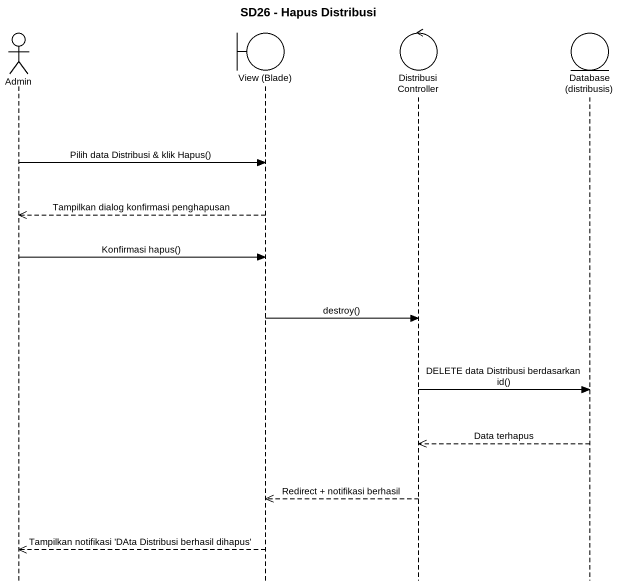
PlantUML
@startuml
title SD26 - Hapus Distribusi
hide footbox
actor Admin
boundary "View (Blade)" as View_Blade
control DistribusiController
entity "Database (distribusis)" as Database_distribusis

Admin -> View_Blade : Pilih data Distribusi & klik Hapus()
View_Blade -->> Admin : Tampilkan dialog konfirmasi penghapusan
Admin -> View_Blade : Konfirmasi hapus()
View_Blade -> DistribusiController : destroy()
DistribusiController -> Database_distribusis : DELETE data Distribusi berdasarkan id()
Database_distribusis -->> DistribusiController : Data terhapus
DistribusiController -->> View_Blade : Redirect + notifikasi berhasil
View_Blade -->> Admin : Tampilkan notifikasi 'DAta Distribusi berhasil dihapus'
@enduml
